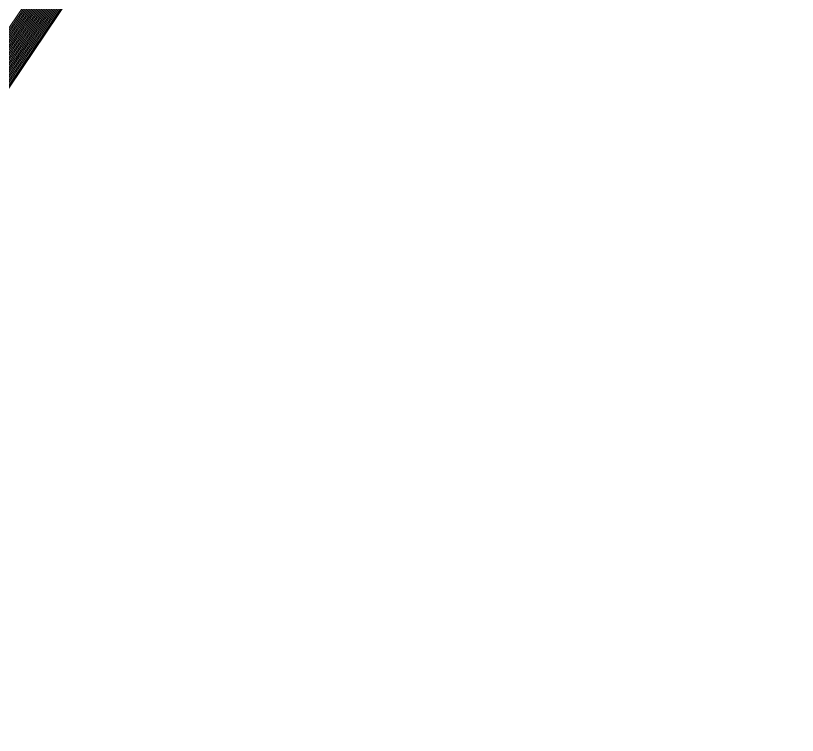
# Model space of a CAD drawing. Header units: metres. Extents: x 2681481 to 2682537, y 1228589 to 1229401.
# Drawn here: x 2681855.582297 to 2681855.586953, y 1228900.525436 to 1228900.529724 of the extents above; entities that cross this region are included whole.
import ezdxf

# ---------------------------------------------------------------- set-up
doc = ezdxf.new("R2010")
doc.units = ezdxf.units.M
doc.linetypes.add('AUSGEZOGEN', pattern=[0])
for name, color, linetype, lineweight in [('0_Bruchkanten', 5, 'Continuous', 30), ('Bruchkanten_Linie', 1, 'Continuous', 13), ('DGM_Hauptkurven', 46, 'Continuous', 20), ('DGM_Nebenkurven', 43, 'Continuous', 13), ('Standard', 7, 'AUSGEZOGEN', 25)]:
    doc.layers.add(name, color=color, linetype=linetype, lineweight=lineweight)

msp = doc.modelspace()

# ---------------------------------------------------------------- linework, layer by layer
at = {"layer": '0_Bruchkanten', "color": 252, "lineweight": 25, "elevation": 488.95}
msp.add_lwpolyline([(2681862.6139646, 1228896.0182867), (2681852.7707223, 1228894.1323713), (2681852.328441, 1228895.3462399), (2681852.2438227, 1228895.5784801), (2681865.714249, 1228915.5547946), (2681868.266817, 1228918.054162), (2681870.6349956, 1228919.3821893), (2681873.9945392, 1228917.1167822), (2681875.4978642, 1228913.2501233), (2681876.6529204, 1228907.221487)], dxfattribs=at)
at = {"layer": 'Bruchkanten_Linie', "color": 254, "ltscale": 0.15, "transparency": 33554687}
msp.add_polyline3d([(2681862.6139646, 1228896.0182867, 488.95), (2681852.7707223, 1228894.1323713, 488.95), (2681852.328441, 1228895.3462399, 488.95), (2681852.2438227, 1228895.5784801, 488.95), (2681865.714249, 1228915.5547946, 488.95), (2681868.266817, 1228918.054162, 488.95), (2681870.6349956, 1228919.3821893, 488.95), (2681873.9945392, 1228917.1167822, 488.95), (2681875.4978642, 1228913.2501233, 488.95), (2681876.6529198, 1228907.2214898, 488.95)], dxfattribs=at)
at = {"layer": 'DGM_Hauptkurven', "color": 254, "transparency": 33554687}
msp.add_polyline3d([(2681852.243779, 1228895.5784347, 489), (2681852.2437766, 1228895.5784857, 489), (2681852.3551166, 1228895.7436002, 489), (2681865.7142171, 1228915.5548212, 489)], dxfattribs=at)
at = {"layer": 'DGM_Nebenkurven', "color": 254, "transparency": 33554687}
msp.add_polyline3d([(2681868.4664257, 1228905.6548761, 488.95), (2681869.7742209, 1228898.8096372, 488.95), (2681870.035839, 1228897.4402803, 488.95), (2681867.4690765, 1228896.9485016, 488.95), (2681862.6139646, 1228896.0182867, 488.95), (2681852.7707223, 1228894.1323713, 488.95), (2681852.328441, 1228895.3462399, 488.95), (2681852.2438227, 1228895.5784801, 488.95), (2681865.714249, 1228915.5547946, 488.95), (2681868.266817, 1228918.054162, 488.95), (2681870.6349956, 1228919.3821893, 488.95), (2681873.9945392, 1228917.1167822, 488.95), (2681875.4978642, 1228913.2501233, 488.95), (2681876.6529198, 1228907.2214898, 488.95), (2681874.9316541, 1228906.8920964, 488.95), (2681868.4664257, 1228905.6548761, 488.95)], close=True, dxfattribs=at)
for points in [[(2681852.2436131, 1228895.5782621, 489.19), (2681852.2436017, 1228895.5785072, 489.19), (2681852.7780335, 1228896.3710566, 489.19), (2681865.7140958, 1228915.5549222, 489.19)], [(2681852.2436219, 1228895.5782712, 489.18), (2681852.2436109, 1228895.5785061, 489.18), (2681852.7557747, 1228896.3380325, 489.18), (2681865.7141022, 1228915.5549169, 489.18)], [(2681852.2436306, 1228895.5782802, 489.17), (2681852.2436201, 1228895.5785049, 489.17), (2681852.7335159, 1228896.3050085, 489.17), (2681865.7141086, 1228915.5549116, 489.17)], [(2681852.2436393, 1228895.5782893, 489.16), (2681852.2436293, 1228895.5785038, 489.16), (2681852.7112571, 1228896.2719845, 489.16), (2681865.714115, 1228915.5549062, 489.16)], [(2681852.2436481, 1228895.5782984, 489.15), (2681852.2436385, 1228895.5785027, 489.15), (2681852.6889984, 1228896.2389605, 489.15), (2681865.7141214, 1228915.5549009, 489.15)], [(2681852.2436568, 1228895.5783075, 489.14), (2681852.2436477, 1228895.5785015, 489.14), (2681852.6667396, 1228896.2059365, 489.14), (2681865.7141277, 1228915.5548956, 489.14)], [(2681852.2436655, 1228895.5783166, 489.13), (2681852.2436569, 1228895.5785004, 489.13), (2681852.6444808, 1228896.1729124, 489.13), (2681865.7141341, 1228915.5548903, 489.13)], [(2681852.2436743, 1228895.5783257, 489.12), (2681852.2436661, 1228895.5784993, 489.12), (2681852.622222, 1228896.1398884, 489.12), (2681865.7141405, 1228915.554885, 489.12)], [(2681852.243683, 1228895.5783348, 489.11), (2681852.2436753, 1228895.5784982, 489.11), (2681852.5999632, 1228896.1068644, 489.11), (2681865.7141469, 1228915.5548797, 489.11)], [(2681852.2436917, 1228895.5783438, 489.1), (2681852.2436846, 1228895.578497, 489.1), (2681852.5777044, 1228896.0738404, 489.1), (2681865.7141533, 1228915.5548743, 489.1)], [(2681852.2437004, 1228895.5783529, 489.09), (2681852.2436938, 1228895.5784959, 489.09), (2681852.5554457, 1228896.0408164, 489.09), (2681865.7141596, 1228915.554869, 489.09)], [(2681852.2437092, 1228895.578362, 489.08), (2681852.243703, 1228895.5784948, 489.08), (2681852.5331869, 1228896.0077923, 489.08), (2681865.714166, 1228915.5548637, 489.08)], [(2681852.2437179, 1228895.5783711, 489.07), (2681852.2437122, 1228895.5784936, 489.07), (2681852.5109281, 1228895.9747683, 489.07), (2681865.7141724, 1228915.5548584, 489.07)], [(2681852.2437266, 1228895.5783802, 489.06), (2681852.2437214, 1228895.5784925, 489.06), (2681852.4886693, 1228895.9417443, 489.06), (2681865.7141788, 1228915.5548531, 489.06)], [(2681852.2437354, 1228895.5783893, 489.05), (2681852.2437306, 1228895.5784914, 489.05), (2681852.4664105, 1228895.9087203, 489.05), (2681865.7141852, 1228915.5548477, 489.05)], [(2681852.2437441, 1228895.5783983, 489.04), (2681852.2437398, 1228895.5784903, 489.04), (2681852.4441517, 1228895.8756963, 489.04), (2681865.7141916, 1228915.5548424, 489.04)], [(2681852.2437528, 1228895.5784074, 489.03), (2681852.243749, 1228895.5784891, 489.03), (2681852.4218929, 1228895.8426723, 489.03), (2681865.7141979, 1228915.5548371, 489.03)], [(2681852.2437616, 1228895.5784165, 489.02), (2681852.2437582, 1228895.578488, 489.02), (2681852.3996342, 1228895.8096482, 489.02), (2681865.7142043, 1228915.5548318, 489.02)], [(2681852.2437703, 1228895.5784256, 489.01), (2681852.2437674, 1228895.5784869, 489.01), (2681852.3773754, 1228895.7766242, 489.01), (2681865.7142107, 1228915.5548265, 489.01)], [(2681852.2437877, 1228895.5784438, 488.99), (2681852.2437858, 1228895.5784846, 488.99), (2681852.3328578, 1228895.7105762, 488.99), (2681865.7142235, 1228915.5548158, 488.99)], [(2681852.2437965, 1228895.5784528, 488.98), (2681852.243795, 1228895.5784835, 488.98), (2681852.310599, 1228895.6775522, 488.98), (2681865.7142299, 1228915.5548105, 488.98)], [(2681852.2438052, 1228895.5784619, 488.97), (2681852.2438042, 1228895.5784824, 488.97), (2681852.2883402, 1228895.6445281, 488.97), (2681865.7142362, 1228915.5548052, 488.97)], [(2681852.2438139, 1228895.578471, 488.96), (2681852.2438135, 1228895.5784812, 488.96), (2681852.2660814, 1228895.6115041, 488.96), (2681865.7142426, 1228915.5547999, 488.96)]]:
    msp.add_polyline3d(points, dxfattribs=at)
at = {"layer": 'Standard', "color": 252, "linetype": 'AUSGEZOGEN', "lineweight": 25, "transparency": 33554687}
for p, q in [((2681852.2438227, 1228895.5784801), (2681865.714249, 1228915.5547946)), ((2681865.714249, 1228915.5547946), (2681852.2438227, 1228895.5784801)), ((2681852.3047254, 1228895.6687975), (2681865.714249, 1228915.5547946)), ((2681855.5753751, 1228900.5190913), (2681855.7431007, 1228900.7678243))]:
    msp.add_line(p, q, dxfattribs=at)

doc.saveas('drawing.dxf')
